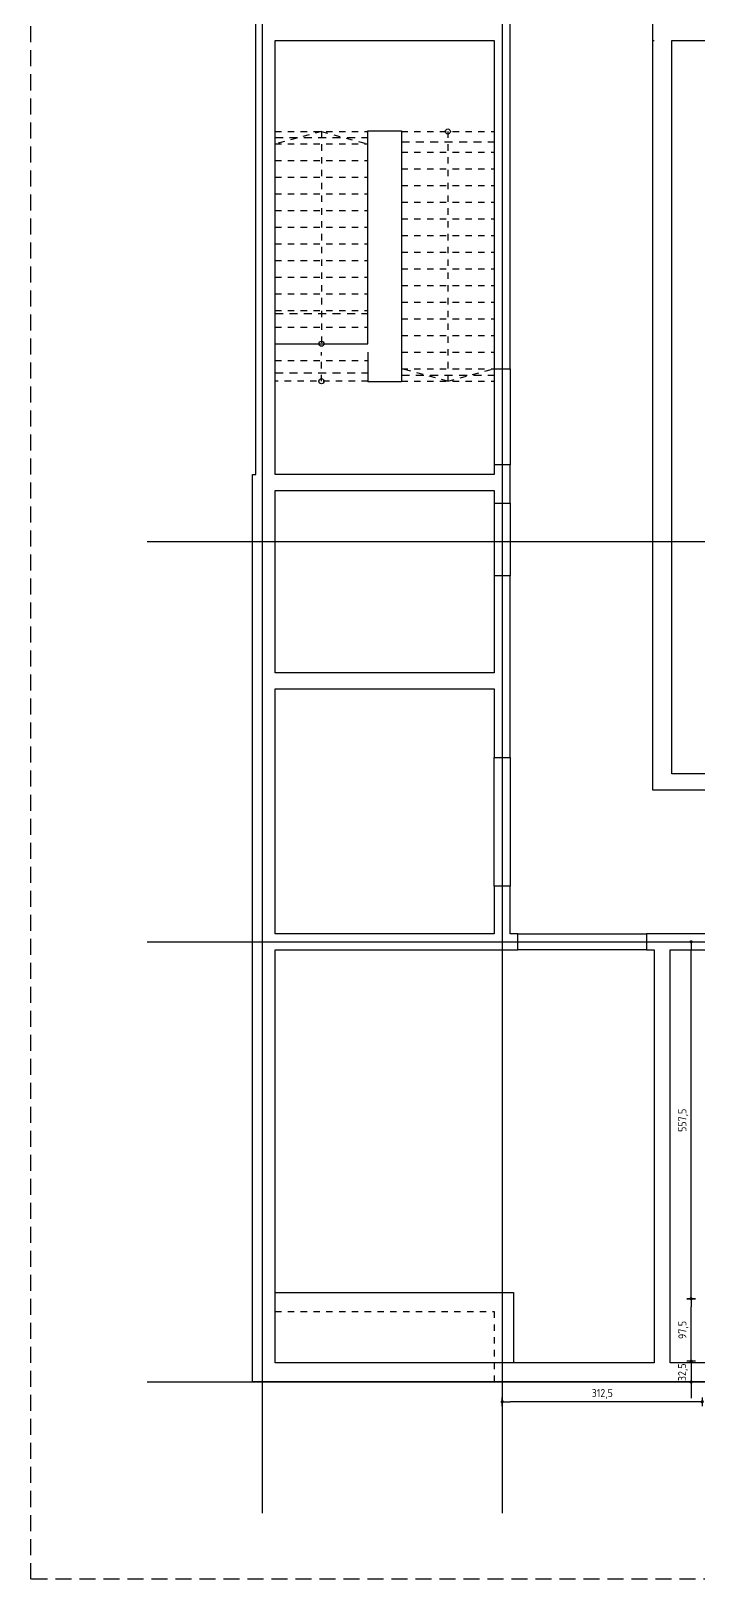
# Model space of a CAD drawing. Extents: x -169 to 69, y -7 to 55.
# Drawn here: x -153.79 to -143.37, y 3.71 to 27.89 of the extents above; entities that cross this region are included whole.
import ezdxf

# ---------------------------------------------------------------- set-up
doc = ezdxf.new("R2010")
doc.units = 0
doc.header["$LTSCALE"] = 0.5
for name, pattern in [('AUSGEZOGEN', [1000.01, 1000, 0.01]), ('DOT', [0.175, 0.05, -0.125]), ('HIDDEN', [0.375, 0.25, -0.125]), ('HIDDEN2', [0.187, 0.125, -0.062]), ('PUNKT', [0.175, 0.05, -0.125]), ('STRICHLINIE', [0.75, 0.5, -0.25]), ('VERDECKT', [0.375, 0.25, -0.125])]:
    doc.linetypes.add(name, pattern=pattern)
for name, color, linetype in [('ACHSEN', 7, 'Continuous'), ('BETON', 7, 'Continuous'), ('DETAIL', 7, 'Continuous'), ('DRUEBER', 7, 'Continuous'), ('MASSE', 7, 'Continuous'), ('OBJEKT', 7, 'Continuous'), ('VERDECKT', 7, 'Continuous')]:
    doc.layers.add(name, color=color, linetype=linetype)
doc.styles.add('txt', font='isocp.shx')
doc.dimstyles.new('DOT_I', dxfattribs={"dimscale": 0.5, "dimtxt": 0.25, "dimasz": 0.25, "dimexe": 0.1, "dimexo": 0.3, "dimgap": 0.1, "dimtad": 1, "dimdec": 3, "dimzin": 3, "dimtxsty": 'txt', "dimblk": 'DOT', "dimblk1": 'DOT', "dimblk2": 'DOT', "dimsah": 1, "dimcen": 0.1, "dimse1": 1, "dimse2": 1, "dimazin": 0, "dimtfac": 1, "dimtdec": 4, "dimtix": 1, "dimtmove": 2, "dimatfit": 3, "dimfxl": 0, "dimtvp": 1, "dimtolj": 1, "dimtzin": 0, "dimarcsym": 0})

# ---------------------------------------------------------------- blocks, each defined once
blk = doc.blocks.new('DOT')
at = {"layer": 'MASSE', "color": 7, "linetype": 'Continuous'}
for p, q in [((0, 0), (-1, 0)), ((0, 0.54), (0, -0.54))]:
    blk.add_line(p, q, dxfattribs=at)
at = {"layer": 'MASSE', "color": 7, "linetype": 'Continuous', "const_width": 0.2}
blk.add_lwpolyline([(-0.1, 0, 1), (0.1, 0, 1)], format="xyb", close=True, dxfattribs=at)
blk = doc.blocks.new('*D297')
at = {"layer": 'Defpoints', "color": 0, "linetype": 'AUSGEZOGEN', "transparency": 16777216}
for p in [(-146.426, 6.479), (-146.426, 6.479), (-143.301, 6.479)]:
    blk.add_point(p, dxfattribs=at)
at = {"layer": 'MASSE', "color": 0, "linetype": 'AUSGEZOGEN', "lineweight": -2, "transparency": 16777216}
blk.add_line((-143.426, 6.479), (-146.301, 6.479), dxfattribs=at)
at = {"layer": 'MASSE', "color": 0, "linetype": 'AUSGEZOGEN', "lineweight": -2, "transparency": 16777216, "xscale": 0.125, "yscale": 0.125, "zscale": 0.125, "rotation": 180}
blk.add_blockref('DOT', (-146.426, 6.479), dxfattribs=at)
at = {"layer": 'MASSE', "color": 0, "linetype": 'AUSGEZOGEN', "lineweight": -2, "transparency": 16777216, "xscale": 0.125, "yscale": 0.125, "zscale": 0.125}
blk.add_blockref('DOT', (-143.301, 6.479), dxfattribs=at)
at = {"layer": 'MASSE', "color": 0, "linetype": 'AUSGEZOGEN', "transparency": 16777216, "insert": (-144.863, 6.601), "char_height": 0.125, "attachment_point": 5, "style": 'txt'}
blk.add_mtext('\\A1;312,5', dxfattribs=at)
blk = doc.blocks.new('*D298')
at = {"layer": 'Defpoints', "color": 0, "linetype": 'AUSGEZOGEN', "transparency": 16777216}
for p in [(-143.475, 7.113), (-143.475, 6.788), (-143.475, 6.788)]:
    blk.add_point(p, dxfattribs=at)
at = {"layer": 'MASSE', "color": 0, "linetype": 'AUSGEZOGEN', "lineweight": -2, "transparency": 16777216}
for p, q in [((-143.475, 7.238), (-143.475, 7.363)), ((-143.475, 7.113), (-143.475, 6.788)), ((-143.475, 6.663), (-143.475, 6.538))]:
    blk.add_line(p, q, dxfattribs=at)
at = {"layer": 'MASSE', "color": 0, "linetype": 'AUSGEZOGEN', "lineweight": -2, "transparency": 16777216, "xscale": 0.125, "yscale": 0.125, "zscale": 0.125}
for p, rotation in [((-143.475, 7.113), 270), ((-143.475, 6.788), 90)]:
    blk.add_blockref('DOT', p, dxfattribs=dict(at, rotation=rotation))
at = {"layer": 'MASSE', "color": 0, "linetype": 'AUSGEZOGEN', "transparency": 16777216, "insert": (-143.601, 6.94), "char_height": 0.125, "attachment_point": 5, "rotation": 90, "style": 'txt'}
blk.add_mtext('\\A1;32,5', dxfattribs=at)
blk = doc.blocks.new('*D299')
at = {"layer": 'Defpoints', "color": 0, "linetype": 'AUSGEZOGEN', "transparency": 16777216}
for p in [(-143.475, 8.088), (-143.475, 8.088), (-143.475, 7.113)]:
    blk.add_point(p, dxfattribs=at)
at = {"layer": 'MASSE', "color": 0, "linetype": 'AUSGEZOGEN', "lineweight": -2, "transparency": 16777216}
blk.add_line((-143.475, 7.238), (-143.475, 7.963), dxfattribs=at)
at = {"layer": 'MASSE', "color": 0, "linetype": 'AUSGEZOGEN', "lineweight": -2, "transparency": 16777216, "xscale": 0.125, "yscale": 0.125, "zscale": 0.125}
for p, rotation in [((-143.475, 8.088), 90), ((-143.475, 7.113), 270)]:
    blk.add_blockref('DOT', p, dxfattribs=dict(at, rotation=rotation))
at = {"layer": 'MASSE', "color": 0, "linetype": 'AUSGEZOGEN', "transparency": 16777216, "insert": (-143.597, 7.6), "char_height": 0.125, "attachment_point": 5, "rotation": 90, "style": 'txt'}
blk.add_mtext('\\A1;97,5', dxfattribs=at)
blk = doc.blocks.new('*D300')
at = {"layer": 'Defpoints', "color": 0, "linetype": 'AUSGEZOGEN', "transparency": 16777216}
for p in [(-143.475, 13.663), (-143.475, 13.663), (-143.475, 8.088)]:
    blk.add_point(p, dxfattribs=at)
at = {"layer": 'MASSE', "color": 0, "linetype": 'AUSGEZOGEN', "lineweight": -2, "transparency": 16777216}
blk.add_line((-143.475, 8.213), (-143.475, 13.538), dxfattribs=at)
at = {"layer": 'MASSE', "color": 0, "linetype": 'AUSGEZOGEN', "lineweight": -2, "transparency": 16777216, "xscale": 0.125, "yscale": 0.125, "zscale": 0.125}
for p, rotation in [((-143.475, 13.663), 90), ((-143.475, 8.088), 270)]:
    blk.add_blockref('DOT', p, dxfattribs=dict(at, rotation=rotation))
at = {"layer": 'MASSE', "color": 0, "linetype": 'AUSGEZOGEN', "transparency": 16777216, "insert": (-143.597, 10.875), "char_height": 0.125, "attachment_point": 5, "rotation": 90, "style": 'txt'}
blk.add_mtext('\\A1;557,5', dxfattribs=at)

msp = doc.modelspace()

# ---------------------------------------------------------------- linework, layer by layer
at = {"layer": 'ACHSEN', "color": 140, "linetype": 'AUSGEZOGEN'}
for p, q in [((-150.1757, 42.83815), (-150.1757, 4.738)), ((-146.4257, 42.83815), (-146.4257, 4.738)), ((-151.9757, 19.913), (-108.0257, 19.913)), ((-151.9757, 13.663), (-108.0257, 13.663)), ((-151.9757, 6.788), (-108.0257, 6.788))]:
    msp.add_line(p, q, dxfattribs=at)
at = {"layer": 'BETON', "color": 6, "linetype": 'AUSGEZOGEN', "lineweight": -2}
for points in [[(-147.0657, 35.823), (-147.0657, 35.823), (-147.0657, 38.423), (-138.9957, 38.423), (-138.9957, 36.763), (-132.4557, 36.763), (-132.4557, 39.838), (-114.2757, 39.838), (-114.2757, 28.038), (-111.2757, 28.038), (-111.2757, 6.788), (-114.2757, 6.788), (-114.2757, 4.988), (-117.3757, 4.988), (-117.3757, 6.788), (-150.3257, 6.788), (-150.3257, 20.963), (-150.2757, 20.963), (-150.2757, 35.823)], [(-139.9457, 13.788), (-144.1707, 13.788), (-144.1707, 13.538), (-144.0507, 13.538), (-144.0507, 7.088), (-149.9757, 7.088), (-149.9757, 13.538), (-146.1807, 13.538), (-146.1807, 13.788), (-146.3007, 13.788), (-146.3007, 14.533), (-146.5507, 14.533), (-146.5507, 13.788), (-149.9757, 13.788), (-149.9757, 17.613), (-146.5507, 17.613), (-146.5507, 16.543), (-146.3007, 16.543), (-146.3007, 19.378), (-146.5507, 19.378), (-146.5507, 17.863), (-149.9757, 17.863), (-149.9757, 20.713), (-146.5507, 20.713), (-146.5507, 20.513), (-146.3007, 20.513), (-146.3007, 21.113), (-146.5507, 21.113), (-146.5507, 20.963), (-149.9757, 20.963), (-149.9757, 27.738), (-146.5507, 27.738), (-146.5507, 22.613), (-146.3007, 22.613), (-146.3007, 28.713)], [(-144.0757, 28.188), (-144.0757, 16.038), (-143.0257, 16.038)], [(-143.0257, 16.288), (-143.7757, 16.288), (-143.7757, 27.738), (-135.4657, 27.738)], [(-137.8007, 7.088), (-143.8007, 7.088), (-143.8007, 13.538), (-139.9457, 13.538)]]:
    msp.add_lwpolyline(points, dxfattribs=at)
at = {"layer": 'DETAIL', "color": 102, "linetype": 'STRICHLINIE'}
msp.add_lwpolyline([(-105.90645, 44.52031), (-105.90645, 3.7107), (-153.78888, 3.7107), (-153.78888, 44.52031)], close=True, dxfattribs=at)
at = {"layer": 'DRUEBER', "color": 7, "linetype": 'PUNKT'}
for p, q in [((-149.9757, 26.318), (-148.5257, 26.318)), ((-149.9757, 26.123), (-148.5257, 26.123)), ((-149.2507, 26.318), (-149.2507, 23.003)), ((-149.9757, 25.863), (-148.5257, 25.863)), ((-149.9757, 25.603), (-148.5257, 25.603)), ((-149.9757, 25.343), (-148.5257, 25.343)), ((-149.9757, 25.083), (-148.5257, 25.083)), ((-149.9757, 24.823), (-148.5257, 24.823)), ((-149.9757, 24.563), (-148.5257, 24.563)), ((-149.9757, 24.303), (-148.5257, 24.303)), ((-149.9757, 24.043), (-148.5257, 24.043)), ((-149.9757, 23.783), (-148.5257, 23.783)), ((-149.9757, 23.523), (-148.5257, 23.523)), ((-149.9757, 23.263), (-148.5257, 23.263)), ((-148.0007, 22.418), (-146.5507, 22.418))]:
    msp.add_line(p, q, dxfattribs=at)
at = {"layer": 'DRUEBER', "color": 7, "linetype": 'DOT'}
for p, q in [((-149.2507, 26.318), (-149.9757, 26.123)), ((-149.2507, 26.318), (-148.5257, 26.123)), ((-148.0007, 26.318), (-146.5507, 26.318)), ((-147.2757, 26.318), (-147.2757, 22.418)), ((-148.0007, 25.993), (-146.5507, 25.993)), ((-148.0007, 25.733), (-146.5507, 25.733)), ((-148.0007, 25.473), (-146.5507, 25.473)), ((-148.0007, 25.213), (-146.5507, 25.213)), ((-148.0007, 24.953), (-146.5507, 24.953)), ((-148.0007, 24.693), (-146.5507, 24.693)), ((-148.0007, 24.433), (-146.5507, 24.433)), ((-148.0007, 24.173), (-146.5507, 24.173)), ((-148.0007, 23.913), (-146.5507, 23.913)), ((-148.0007, 23.653), (-146.5507, 23.653)), ((-148.0007, 23.393), (-146.5507, 23.393)), ((-148.0007, 23.133), (-146.5507, 23.133)), ((-149.9757, 22.743), (-148.5257, 22.743)), ((-149.2507, 22.418), (-149.2507, 22.8705)), ((-148.0007, 22.873), (-146.5507, 22.873)), ((-148.0007, 22.613), (-146.5507, 22.613)), ((-147.2757, 22.418), (-148.0007, 22.613)), ((-147.2757, 22.418), (-146.5507, 22.613)), ((-148.5257, 22.418), (-149.9757, 22.418))]:
    msp.add_line(p, q, dxfattribs=at)
at = {"layer": 'OBJEKT', "color": 7, "linetype": 'HIDDEN2'}
for p, q in [((-144.0757, 27.738), (-144.0507, 27.738)), ((-149.9757, 7.888), (-146.5507, 7.888)), ((-146.5507, 7.888), (-146.5507, 6.788))]:
    msp.add_line(p, q, dxfattribs=at)
at = {"layer": 'OBJEKT', "color": 7, "linetype": 'AUSGEZOGEN'}
for p, q in [((-148.5257, 23.003), (-148.5257, 26.328)), ((-148.5257, 26.328), (-148.0007, 26.328)), ((-148.0007, 26.328), (-148.0007, 22.408)), ((-149.9757, 23.003), (-148.5257, 23.003)), ((-148.5257, 22.8705), (-148.5257, 22.408)), ((-146.5507, 22.613), (-146.5507, 21.113)), ((-146.3007, 22.613), (-146.3007, 21.113)), ((-148.0007, 22.408), (-148.5257, 22.408)), ((-146.5507, 20.513), (-146.5507, 19.378)), ((-146.3007, 20.513), (-146.3007, 19.378)), ((-146.5507, 14.533), (-146.5507, 16.543)), ((-146.3007, 16.543), (-146.3007, 14.533)), ((-146.1807, 13.788), (-144.1707, 13.788)), ((-144.1707, 13.538), (-146.1807, 13.538)), ((-149.9757, 8.188), (-146.2507, 8.188)), ((-146.2507, 8.188), (-146.2507, 7.088))]:
    msp.add_line(p, q, dxfattribs=at)
for centre in [(-147.2757, 26.318), (-149.2507, 23.003), (-149.2507, 22.418)]:
    msp.add_circle(centre, 0.04, dxfattribs=at)
at = {"layer": 'VERDECKT', "color": 7, "linetype": 'VERDECKT'}
for p, q in [((-149.9757, 26.22168), (-148.5257, 26.22168)), ((-149.9757, 22.54817), (-148.5257, 22.54817))]:
    msp.add_line(p, q, dxfattribs=at)
at = {"layer": 'VERDECKT', "color": 7, "linetype": 'HIDDEN'}
for p, q in [((-148.0007, 26.15432), (-146.5507, 26.15432)), ((-149.9757, 23.47348), (-148.5257, 23.47348)), ((-148.0007, 22.51432), (-146.5507, 22.51432))]:
    msp.add_line(p, q, dxfattribs=at)

# ---------------------------------------------------------------- dimensions: what is measured, and where the dimension line sits
at = {"layer": 'MASSE', "color": 7, "linetype": 'AUSGEZOGEN'}
for base, p1, p2, picture, middle in [((-143.47503, 13.663), (-143.47503, 8.088), (-143.47503, 13.663), '*D300', (-143.5969, 10.8755)), ((-143.47503, 8.088), (-143.47503, 7.113), (-143.47503, 8.088), '*D299', (-143.59687, 7.6005))]:
    dim = msp.add_linear_dim(base=base, p1=p1, p2=p2, angle=90, dimstyle='DOT_I', override={"dimdec": 1, "dimlfac": 100}, dxfattribs=at)
    dim.commit()
    dim.dimension.update_dxf_attribs({"geometry": picture, "text_midpoint": middle})
dim = msp.add_linear_dim(base=(-143.47503, 6.788), p1=(-143.47503, 7.113), p2=(-143.47503, 6.788), angle=90, dimstyle='DOT_I', override={"dimdec": 1, "dimlfac": 100}, dxfattribs=at)
dim.commit()
dim.dimension.update_dxf_attribs({"geometry": '*D298', "text_midpoint": (-143.60063, 6.94037), "dimtype": 160})
dim = msp.add_linear_dim(base=(-146.4257, 6.47871), p1=(-143.3007, 6.47871), p2=(-146.4257, 6.47871), dimstyle='DOT_I', override={"dimdec": 1, "dimlfac": 100}, dxfattribs=at)
dim.commit()
dim.dimension.update_dxf_attribs({"geometry": '*D297', "text_midpoint": (-144.8632, 6.6006)})

doc.saveas('drawing.dxf')
